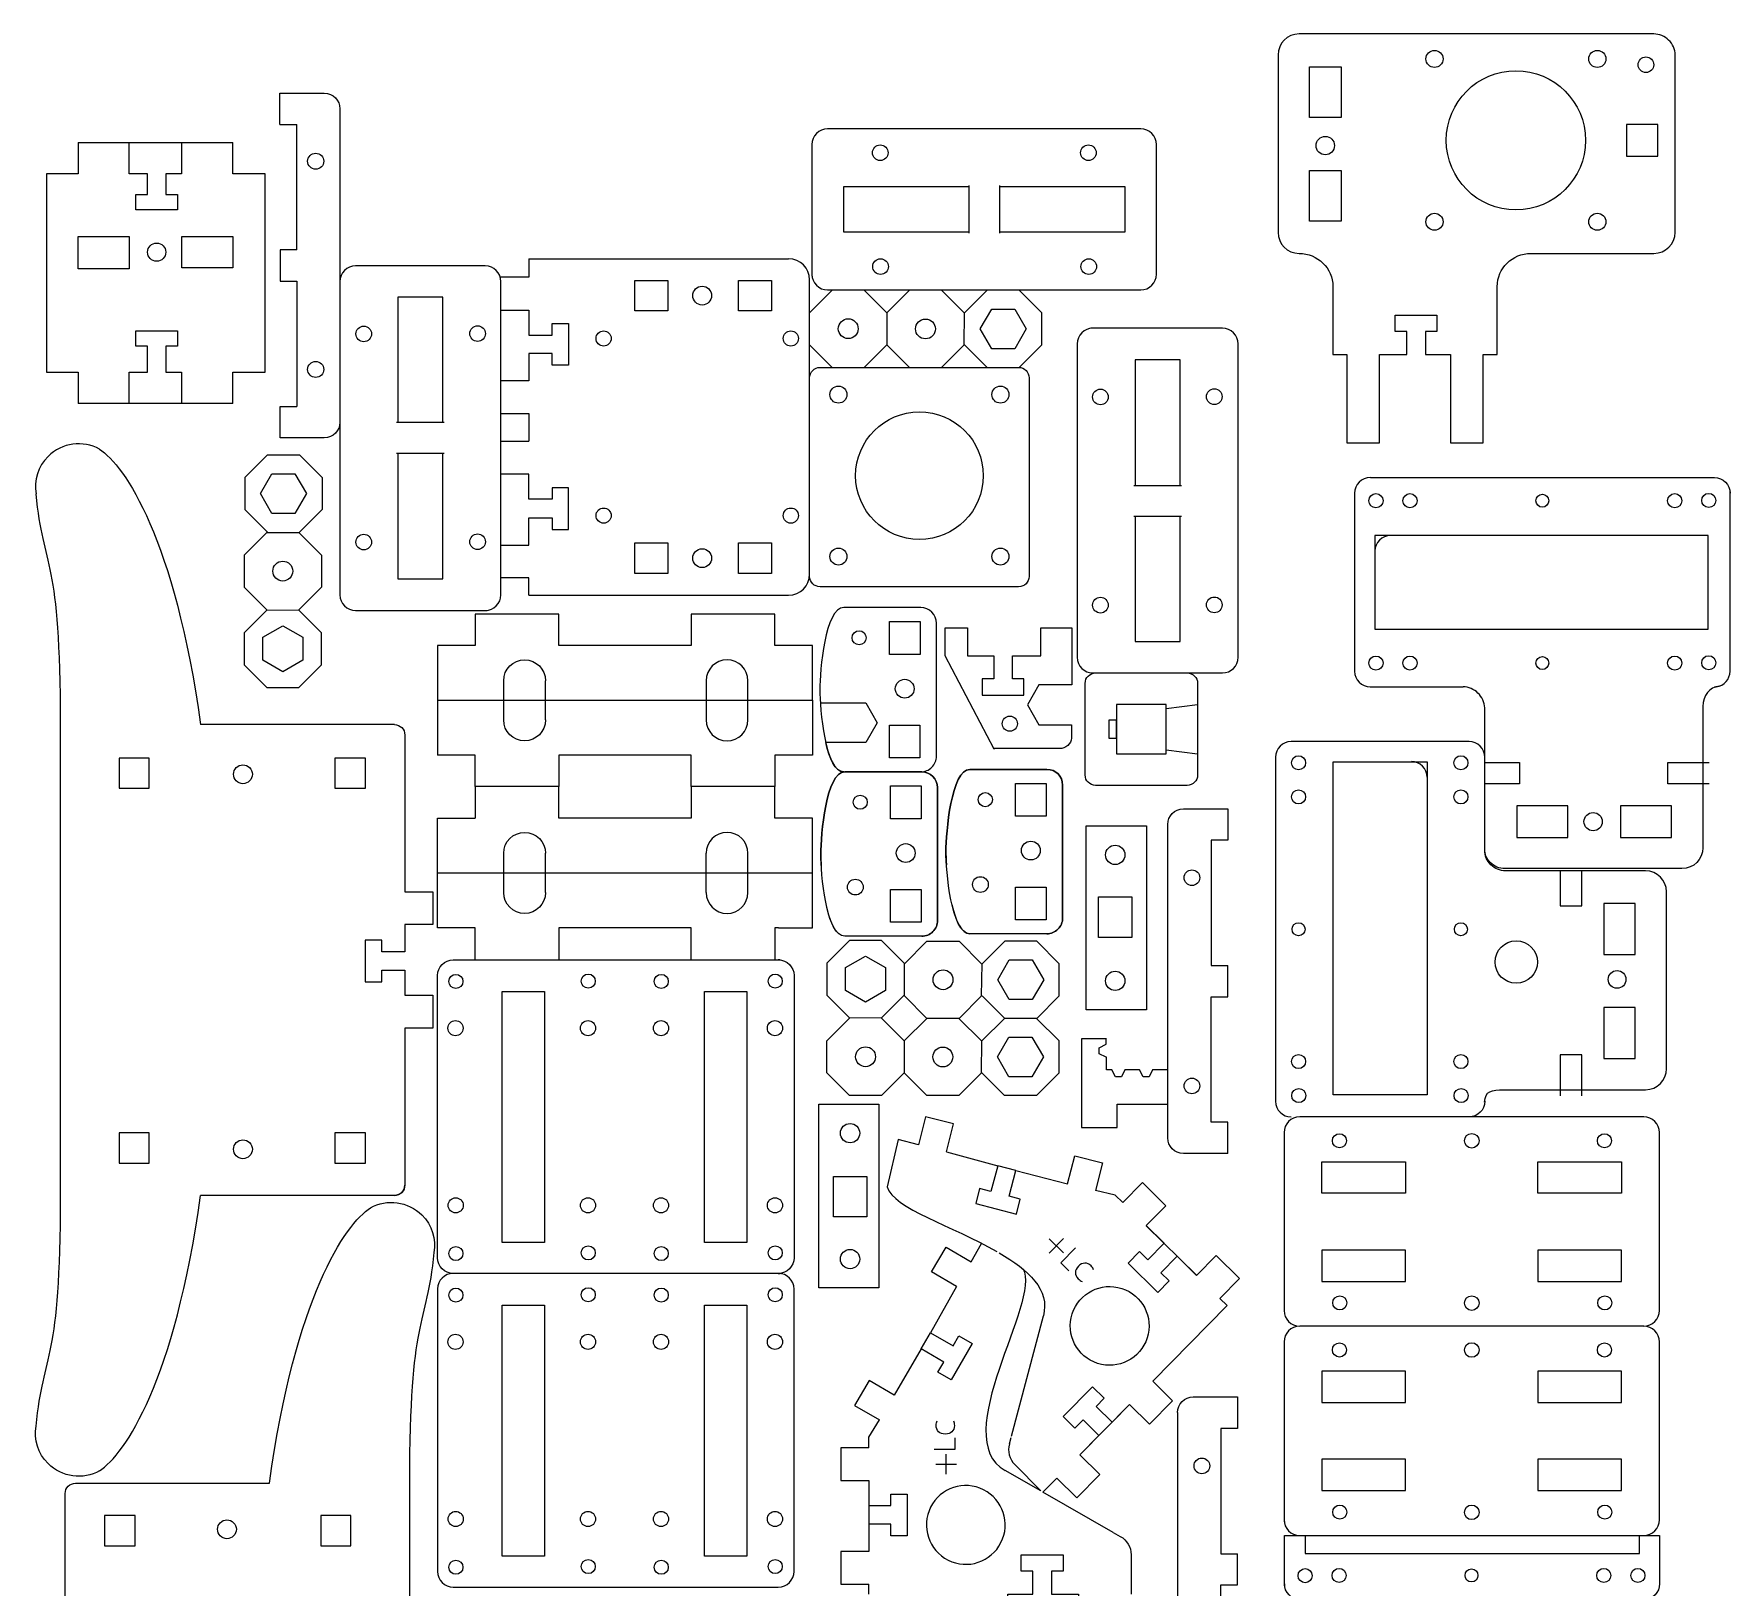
# Model space of a CAD drawing. Extents: x -149 to 846, y -148 to 360.
# Drawn here: x 518 to 842.6, y 61.7 to 358.9 of the extents above; entities that cross this region are included whole.
import ezdxf

# ---------------------------------------------------------------- set-up
doc = ezdxf.new("R2010")
doc.units = 0
doc.header["$MEASUREMENT"] = 0
doc.layers.add('LAYER_1', color=160, linetype='Continuous')

# ---------------------------------------------------------------- blocks, each defined once
blk = doc.blocks.new('AI9-BLK46')
at = {"layer": 'LAYER_1', "color": 1}
for centre in [(0, 16.950731), (0, -16.950387)]:
    blk.add_circle(centre, 1.449696, dxfattribs=at)
blk = doc.blocks.new('AI9-BLK45')
at = {"layer": 'LAYER_1', "color": 1}
blk.add_open_spline([(6.73, -3.39), (4.86, -7.11), (0.32, -8.6), (-3.39, -6.73), (-7.11, -4.86), (-8.6, -0.32), (-6.73, 3.39), (-4.86, 7.11), (-0.32, 8.6), (3.39, 6.73), (7.11, 4.86), (8.6, 0.32), (6.73, -3.39), (6.73, -3.39), (6.73, -3.39), (6.73, -3.39)], degree=3, knots=[0, 0, 0, 0, 1, 1, 1, 2, 2, 2, 3, 3, 3, 4, 4, 4, 5, 5, 5, 5], dxfattribs=at)
blk = doc.blocks.new('AI9-BLK20')
at = {"layer": 'LAYER_1', "color": 1}
blk.add_open_spline([(-2.31, -7.17), (1.65, -8.45), (5.9, -6.27), (7.17, -2.31), (8.45, 1.65), (6.27, 5.9), (2.31, 7.17), (-1.65, 8.45), (-5.9, 6.27), (-7.17, 2.31), (-8.45, -1.65), (-6.27, -5.9), (-2.31, -7.17), (-2.31, -7.17), (-2.31, -7.17), (-2.31, -7.17)], degree=3, knots=[0, 0, 0, 0, 1, 1, 1, 2, 2, 2, 3, 3, 3, 4, 4, 4, 5, 5, 5, 5], dxfattribs=at)
blk = doc.blocks.new('AI9-BLK19')
at = {"layer": 'LAYER_1', "color": 1}
blk.add_open_spline([(0, 12.21), (-6.75, 12.21), (-12.21, 6.75), (-12.21, 0), (-12.21, -6.75), (-6.75, -12.21), (0, -12.21), (6.75, -12.21), (12.21, -6.75), (12.21, 0), (12.21, 6.75), (6.75, 12.21), (0, 12.21), (0, 12.21), (0, 12.21), (0, 12.21)], degree=3, knots=[0, 0, 0, 0, 1, 1, 1, 2, 2, 2, 3, 3, 3, 4, 4, 4, 5, 5, 5, 5], dxfattribs=at)
blk = doc.blocks.new('AI9-BLK18')
at = {"layer": 'LAYER_1', "color": 1}
blk.add_open_spline([(0, 1.63), (-0.9, 1.63), (-1.63, 0.9), (-1.63, 0), (-1.63, -0.9), (-0.9, -1.63), (0, -1.63), (0.9, -1.63), (1.63, -0.9), (1.63, 0), (1.63, 0.9), (0.9, 1.63), (0, 1.63), (0, 1.63), (0, 1.63), (0, 1.63)], degree=3, knots=[0, 0, 0, 0, 1, 1, 1, 2, 2, 2, 3, 3, 3, 4, 4, 4, 5, 5, 5, 5], dxfattribs=at)
blk = doc.blocks.new('AI9-BLK17')
at = {"layer": 'LAYER_1', "color": 1}
blk.add_open_spline([(0, 1.62), (-0.9, 1.62), (-1.62, 0.9), (-1.62, 0), (-1.62, -0.9), (-0.9, -1.62), (0, -1.62), (0.9, -1.62), (1.62, -0.9), (1.62, 0), (1.62, 0.9), (0.9, 1.62), (0, 1.62), (0, 1.62), (0, 1.62), (0, 1.62)], degree=3, knots=[0, 0, 0, 0, 1, 1, 1, 2, 2, 2, 3, 3, 3, 4, 4, 4, 5, 5, 5, 5], dxfattribs=at)
blk = doc.blocks.new('AI9-BLK16')
at = {"layer": 'LAYER_1', "color": 1}
blk.add_open_spline([(0, 1.62), (-0.9, 1.62), (-1.62, 0.9), (-1.62, 0), (-1.62, -0.9), (-0.9, -1.62), (0, -1.62), (0.9, -1.62), (1.62, -0.9), (1.62, 0), (1.62, 0.9), (0.9, 1.62), (0, 1.62), (0, 1.62), (0, 1.62), (0, 1.62)], degree=3, knots=[0, 0, 0, 0, 1, 1, 1, 2, 2, 2, 3, 3, 3, 4, 4, 4, 5, 5, 5, 5], dxfattribs=at)
blk = doc.blocks.new('AI9-BLK15')
at = {"layer": 'LAYER_1', "color": 1}
blk.add_open_spline([(0, 1.63), (-0.9, 1.63), (-1.63, 0.9), (-1.63, 0), (-1.63, -0.9), (-0.9, -1.63), (0, -1.63), (0.9, -1.63), (1.63, -0.9), (1.63, 0), (1.63, 0.9), (0.9, 1.63), (0, 1.63), (0, 1.63), (0, 1.63), (0, 1.63)], degree=3, knots=[0, 0, 0, 0, 1, 1, 1, 2, 2, 2, 3, 3, 3, 4, 4, 4, 5, 5, 5, 5], dxfattribs=at)
blk = doc.blocks.new('AI9-BLK13')
at = {"layer": 'LAYER_1', "color": 1}
blk.add_circle((0, 0), 1.39, dxfattribs=at)
blk = doc.blocks.new('AI9-BLK12')
at = {"layer": 'LAYER_1', "color": 1}
blk.add_circle((-0.000172, -0.000086), 1.394575, dxfattribs=at)
blk = doc.blocks.new('AI9-BLK11')
at = {"layer": 'LAYER_1', "color": 1}
blk.add_circle((-0.000172, -0.000086), 1.349099, dxfattribs=at)
blk = doc.blocks.new('AI9-BLK10')
at = {"layer": 'LAYER_1', "color": 1}
blk.add_circle((-0.000172, 0), 1.349444, dxfattribs=at)
blk = doc.blocks.new('AI9-BLK9')
at = {"layer": 'LAYER_1', "color": 1}
blk.add_circle((-0.000172, -0.000086), 1.349099, dxfattribs=at)
blk = doc.blocks.new('AI9-BLK8')
at = {"layer": 'LAYER_1', "color": 1}
blk.add_circle((-0.000172, 0), 1.349444, dxfattribs=at)
blk = doc.blocks.new('AI9-BLK7')
at = {"layer": 'LAYER_1', "color": 1}
blk.add_circle((-0.000172, 0), 1.394575, dxfattribs=at)
blk = doc.blocks.new('AI9-BLK6')
at = {"layer": 'LAYER_1', "color": 1}
blk.add_circle((-0.000172, 0), 1.349444, dxfattribs=at)
blk = doc.blocks.new('AI9-BLK5')
at = {"layer": 'LAYER_1', "color": 1}
blk.add_circle((-0.000172, 0), 1.349444, dxfattribs=at)
blk = doc.blocks.new('AI9-BLK4')
at = {"layer": 'LAYER_1', "color": 1}
blk.add_circle((-0.000172, 0), 1.394402, dxfattribs=at)
blk = doc.blocks.new('AI9-BLK3')
at = {"layer": 'LAYER_1', "color": 1}
blk.add_circle((0, 0.000172), 1.349272, dxfattribs=at)
blk = doc.blocks.new('AI9-BLK2')
at = {"layer": 'LAYER_1', "color": 1}
blk.add_circle((0, 0.000172), 1.349272, dxfattribs=at)

msp = doc.modelspace()

# ---------------------------------------------------------------- linework, layer by layer
at = {"layer": 'LAYER_1', "color": 7}
for p, q in [((576.58, 344.55), (576.58, 311.51)), ((565.1, 341.54), (568.3, 341.54)), ((568.3, 317.54), (568.3, 341.54)), ((526.5, 338.13), (556.1, 338.13)), ((565.11, 317.54), (565.11, 311.59)), ((568.3, 317.54), (565.12, 317.54)), ((612.74, 315.85), (612.74, 312.34)), ((612.74, 315.85), (662.44, 315.85)), ((612.74, 312.34), (607.38, 312.34)), ((565.11, 311.59), (568.3, 311.59)), ((666.46, 305.53), (670.79, 309.86)), ((676.91, 309.86), (681.24, 305.53)), ((681.24, 305.49), (685.57, 309.82)), ((691.7, 309.82), (696.03, 305.49)), ((696.11, 305.49), (700.44, 309.82)), ((706.56, 309.82), (710.89, 305.49)), ((681.24, 305.49), (681.24, 299.41)), ((696.03, 299.37), (696.11, 305.49)), ((710.89, 299.37), (710.89, 305.49)), ((670.79, 295.08), (666.46, 299.41)), ((681.24, 299.41), (676.91, 295.08)), ((685.57, 295.04), (681.24, 299.37)), ((696.03, 299.37), (691.7, 295.04)), ((700.44, 295.04), (696.11, 299.37)), ((710.89, 299.37), (706.56, 295.04)), ((556.1, 288.13), (556.1, 294.13)), ((556.1, 288.13), (526.5, 288.13)), ((565.11, 287.59), (568.3, 287.59)), ((607.38, 286.25), (612.74, 286.25)), ((612.74, 286.25), (612.74, 280.96)), ((607.38, 280.96), (612.74, 280.96)), ((558.37, 273.98), (558.37, 267.85)), ((562.7, 263.52), (558.37, 267.85)), ((558.25, 259.15), (558.25, 253.03)), ((612.74, 254.81), (607.38, 254.81)), ((612.74, 251.47), (612.74, 254.81)), ((562.58, 248.7), (558.25, 253.03)), ((558.25, 244.29), (562.58, 248.62)), ((562.58, 248.7), (568.7, 248.62)), ((558.25, 244.29), (558.25, 238.17)), ((602.48, 241.87), (595.24, 241.87)), ((595.24, 241.87), (595.24, 220.85)), ((562.58, 233.84), (558.25, 238.17)), ((562.58, 233.84), (568.7, 233.84)), ((587, 226.72), (549.9, 226.72)), ((588.98, 224.72), (588.98, 194.71)), ((602.48, 220.85), (595.24, 220.85)), ((746.46, 210.6), (746.46, 204.59)), ((595.24, 198.33), (666.99, 198.33)), ((680.22, 185.4), (674.1, 185.4)), ((680.22, 185.4), (684.55, 181.07)), ((699.38, 174.83), (699.46, 180.95)), ((714.24, 174.83), (714.24, 180.95)), ((746.46, 174.64), (746.46, 180.59)), ((684.55, 174.95), (680.22, 170.62)), ((699.38, 174.83), (695.05, 170.5)), ((703.79, 170.5), (699.46, 174.83)), ((714.24, 174.83), (709.91, 170.5)), ((680.22, 170.54), (674.1, 170.62)), ((680.22, 170.54), (684.55, 166.21)), ((684.55, 166.17), (688.88, 170.5)), ((695.01, 170.5), (688.92, 170.5)), ((695.01, 170.5), (699.34, 166.17)), ((699.42, 166.17), (703.75, 170.5)), ((709.87, 170.5), (703.79, 170.5)), ((709.87, 170.5), (714.2, 166.17)), ((589, 168.62), (589, 138.61)), ((684.55, 166.17), (684.55, 160.09)), ((699.34, 160.05), (699.42, 166.17)), ((714.2, 160.05), (714.2, 166.17)), ((746.46, 144.63), (746.46, 150.64)), ((683.43, 147.33), (681.31, 138.25)), ((587, 136.61), (549.9, 136.61)), ((724.96, 136.65), (721.17, 137.53)), ((726.39, 135.25), (724.96, 136.65)), ((730.87, 130.82), (740.5, 121.33)), ((595.26, 118.99), (595.26, 118.19)), ((746.36, 115.56), (744.98, 116.92)), ((746.36, 115.56), (732.11, 101.1)), ((705.08, 90.56), (711.19, 113.58)), ((732.11, 101.1), (735.92, 97.34)), ((748.36, 98.05), (748.36, 92.04)), ((727.69, 96.62), (718.17, 86.97)), ((731.51, 92.86), (735.92, 97.34)), ((736.88, 95.05), (736.88, 50.97)), ((677.79, 90.33), (679.82, 93.65)), ((677.79, 88.33), (677.79, 90.33)), ((704.69, 89.06), (705.02, 90.32)), ((677.79, 82.03), (677.79, 68.51)), ((710.68, 80.06), (703.89, 83.95)), ((711.12, 79.82), (713.78, 82.52)), ((717.6, 78.76), (713.78, 82.52)), ((717.6, 78.76), (721.99, 83.21)), ((523.99, 49.54), (523.99, 79.55)), ((724.56, 72.13), (711.12, 79.82)), ((724.56, 72.13), (725.91, 71.36)), ((748.36, 62.09), (748.36, 68.04)), ((677.79, 60.29), (677.79, 62.23))]:
    msp.add_line(p, q, dxfattribs=at)
at = {"layer": 'LAYER_1', "color": 1}
for p, q in [((696.96, 320.74), (696.96, 329.85)), ((702.83, 320.74), (702.83, 329.85)), ((596.54, 284.5), (587.43, 284.5)), ((596.54, 278.62), (587.43, 278.62)), ((728.49, 272.49), (737.6, 272.49)), ((728.49, 266.61), (737.6, 266.61)), ((646.66, 235.11), (646.66, 227.61)), ((595.24, 231.36), (666.99, 231.36)), ((734.7, 229.79), (740.71, 230.58)), ((734.7, 221.88), (740.71, 221.09)), ((715.06, 128.4), (712.29, 125.59)), ((712.31, 128.34), (715.03, 125.65)), ((826.1, 111.6), (760.25, 111.59)), ((690.62, 85.17), (694.56, 85.17)), ((692.59, 83.26), (692.59, 87.08))]:
    msp.add_line(p, q, dxfattribs=at)
at = {"layer": 'LAYER_1', "color": 158}
msp.add_line((718.48, 166.59), (718.48, 149.59), dxfattribs=at)
at = {"layer": 'LAYER_1', "color": 250}
for p, q in [((705.91, 141.41), (702.45, 142.31)), ((687.78, 107.24), (689.56, 110.34))]:
    msp.add_line(p, q, dxfattribs=at)
at = {"layer": 'LAYER_1', "color": 1}
for points in [[(762.12, 342.9), (762.13, 352.6), (768.16, 352.6), (768.15, 342.9)], [(828.81, 335.5), (828.81, 341.53), (822.78, 341.53), (822.78, 335.5)], [(762.13, 323.04), (762.13, 332.73), (768.16, 332.73), (768.16, 323.04)], [(536.24, 320.12), (536.24, 313.93), (526.5, 313.93), (526.5, 320.12)], [(556.09, 320.12), (556.09, 314.12), (546.35, 314.12), (546.35, 320.12)], [(639.33, 305.88), (633.03, 305.88), (633.03, 311.73), (639.33, 311.73)], [(659.14, 305.87), (652.88, 305.87), (652.88, 311.72), (659.14, 311.72)], [(705.7, 306.24), (707.9, 302.43), (705.7, 298.62), (701.3, 298.62), (699.1, 302.43), (701.3, 306.24)], [(567.96, 274.73), (570.16, 270.92), (567.96, 267.1), (563.56, 267.1), (561.36, 270.92), (563.56, 274.73)], [(639.33, 255.64), (633.03, 255.64), (633.03, 261.49), (639.33, 261.49)], [(659.14, 255.63), (652.88, 255.63), (652.88, 261.48), (659.14, 261.48)], [(838.4, 244.95), (838.4, 262.91), (774.65, 262.91), (774.65, 244.95)], [(569.45, 239.03), (565.64, 236.83), (561.83, 239.03), (561.83, 243.43), (565.64, 245.63), (569.45, 243.43)], [(681.74, 240.15), (681.74, 246.45), (687.59, 246.45), (687.59, 240.15)], [(725.2, 230.59), (725.2, 221.09), (734.7, 221.09), (734.7, 230.59)], [(723.7, 227.54), (723.7, 224.14), (725.2, 224.14), (725.2, 227.54)], [(681.73, 220.34), (681.73, 226.6), (687.58, 226.6), (687.58, 220.34)], [(534.3, 220.32), (534.3, 214.57), (540.06, 214.57), (540.06, 220.32)], [(575.57, 220.32), (575.57, 214.57), (581.45, 214.57), (581.45, 220.32)], [(784.63, 155.84), (766.67, 155.84), (766.67, 219.59), (784.63, 219.59)], [(681.94, 208.7), (681.94, 214.99), (687.79, 214.99), (687.79, 208.7)], [(705.88, 209.18), (705.88, 215.47), (711.73, 215.47), (711.73, 209.18)], [(801.79, 205.14), (811.54, 205.14), (811.54, 211.14), (801.79, 211.14)], [(821.65, 205.14), (831.4, 205.14), (831.4, 211.14), (821.65, 211.14)], [(681.93, 188.89), (681.93, 195.14), (687.78, 195.14), (687.78, 188.89)], [(705.86, 189.37), (705.86, 195.63), (711.71, 195.63), (711.71, 189.37)], [(721.74, 193.73), (728.14, 193.73), (728.14, 185.98), (721.74, 185.98)], [(824.44, 182.7), (824.44, 192.45), (818.44, 192.45), (818.44, 182.7)], [(673.35, 180.21), (677.16, 182.41), (680.97, 180.21), (680.97, 175.81), (677.16, 173.61), (673.35, 175.81)], [(709.05, 181.7), (711.25, 177.89), (709.05, 174.08), (704.65, 174.08), (702.45, 177.89), (704.65, 181.7)], [(615.72, 175.63), (615.72, 127.63), (607.61, 127.63), (607.61, 175.63)], [(654.47, 175.63), (654.47, 127.63), (646.36, 127.63), (646.36, 175.63)], [(824.44, 162.84), (824.44, 172.59), (818.44, 172.59), (818.44, 162.84)], [(709.01, 166.92), (711.21, 163.11), (709.01, 159.3), (704.61, 159.3), (702.41, 163.11), (704.61, 166.92)], [(534.3, 148.57), (534.3, 142.82), (540.06, 142.82), (540.06, 148.57)], [(575.57, 148.57), (575.57, 142.82), (581.45, 142.82), (581.45, 148.57)], [(677.4, 132.49), (671, 132.49), (671, 140.24), (677.4, 140.24)], [(615.72, 115.61), (615.72, 67.61), (607.61, 67.61), (607.61, 115.61)], [(654.47, 115.61), (654.47, 67.61), (646.36, 67.61), (646.36, 115.61)], [(537.41, 69.59), (537.41, 75.34), (531.53, 75.34), (531.53, 69.59)], [(578.69, 69.59), (578.69, 75.34), (572.92, 75.34), (572.92, 69.59)]]:
    msp.add_lwpolyline(points, close=True, dxfattribs=at)
at = {"layer": 'LAYER_1', "color": 7}
for points in [[(526.5, 338.13), (526.5, 332.13), (520.42, 332.13), (520.42, 294.13), (526.5, 294.13), (526.5, 288.13)], [(546.26, 338.13), (546.26, 332.13), (543.28, 332.13), (543.28, 328.13), (545.51, 328.13), (545.51, 325.21), (543.28, 325.21), (543.28, 325.21), (539.73, 325.21), (539.73, 325.21), (537.5, 325.21), (537.5, 328.13), (539.73, 328.13), (539.73, 332.13), (536.24, 332.13), (536.24, 338.13)], [(556.1, 294.13), (562.25, 294.13), (562.25, 332.13), (556.1, 332.13), (556.1, 338.13)], [(568.3, 311.59), (568.3, 287.59), (568.3, 287.59)], [(607.38, 306.04), (607.38, 306.04), (612.74, 306.04), (612.74, 301.25), (617.17, 301.25), (617.17, 303.47), (620.3, 303.47), (620.3, 295.47), (617.17, 295.47), (617.17, 297.7), (612.74, 297.7), (612.74, 292.49), (607.38, 292.49)], [(536.24, 288.13), (536.24, 294.13), (539.73, 294.13), (539.73, 299.13), (537.5, 299.13), (537.5, 302.05), (539.73, 302.05), (539.73, 302.05), (543.28, 302.05), (543.28, 302.05), (545.51, 302.05), (545.51, 299.13), (543.28, 299.13), (543.28, 294.13), (546.26, 294.13), (546.24, 288.13)], [(558.37, 273.98), (562.7, 278.31), (568.82, 278.31), (573.15, 273.98), (573.15, 267.85), (568.82, 263.52)], [(607.38, 261.07), (612.74, 261.07), (612.74, 266.27), (617.17, 266.27), (617.17, 264.05), (620.3, 264.05), (620.3, 272.05), (617.17, 272.05), (617.17, 269.83), (612.74, 269.83), (612.74, 274.62), (607.38, 274.62)], [(558.25, 259.15), (562.58, 263.48), (568.7, 263.48), (573.03, 259.15), (573.03, 253.03), (568.7, 248.7)], [(568.7, 233.84), (573.03, 238.17), (573.03, 244.29), (568.7, 248.62)], [(660.48, 241.87), (659.77, 241.87), (659.77, 247.87), (643.77, 247.87), (643.77, 241.87), (618.44, 241.87), (618.44, 247.87), (602.48, 247.87), (602.48, 241.87), (602.48, 241.87)], [(692.42, 239.89), (692.42, 245.25), (696.66, 245.25), (696.66, 239.89), (701.7, 239.89), (701.7, 235.46), (699.48, 235.46), (699.48, 232.33), (707.48, 232.33), (707.48, 235.46), (705.26, 235.46), (705.26, 239.89), (710.69, 239.9), (710.69, 245.25), (716.64, 245.25), (716.64, 234.32), (716.57, 234.32), (710.34, 234.32), (708.14, 230.5), (710.34, 226.69), (716.57, 226.69), (716.57, 224.14)], [(666.99, 231.36), (666.99, 241.87), (660.48, 241.87)], [(666.99, 231.36), (666.99, 220.85), (660.48, 220.85)], [(660.48, 220.85), (659.77, 220.85), (659.77, 214.84), (643.77, 214.84), (643.77, 220.85), (618.44, 220.85), (618.44, 214.84), (602.48, 214.85), (602.48, 220.85), (602.48, 220.85)], [(602.48, 214.84), (602.48, 208.84), (602.48, 208.84)], [(643.77, 214.84), (643.77, 208.84), (618.44, 208.84), (618.44, 214.84)], [(660.48, 187.82), (666.99, 187.82), (666.99, 198.33), (666.99, 198.33), (666.99, 208.84), (660.48, 208.84), (659.77, 208.84), (659.77, 214.84)], [(602.48, 187.82), (595.24, 187.82), (595.24, 198.33), (595.24, 208.84), (602.48, 208.84)], [(746.46, 204.59), (743.27, 204.59), (743.27, 180.59), (746.46, 180.59)], [(589, 194.71), (594.36, 194.71), (594.36, 188.46), (589, 188.46), (589, 183.25), (584.57, 183.25), (584.57, 185.47), (581.43, 185.47), (581.43, 177.48), (584.57, 177.48), (584.57, 179.7), (589, 179.7), (589, 174.91), (594.36, 174.91), (594.35, 168.62), (589, 168.62)], [(602.48, 181.82), (602.48, 187.82), (602.48, 187.82)], [(643.77, 181.82), (643.77, 187.82), (618.44, 187.82), (618.44, 181.82)], [(660.48, 187.82), (659.77, 187.82), (659.77, 181.82)], [(674.1, 185.4), (669.77, 181.07), (669.77, 174.95), (674.1, 170.62)], [(688.92, 170.5), (684.59, 174.83), (684.59, 180.95), (688.92, 185.28), (695.05, 185.28), (699.38, 180.95)], [(714.24, 180.95), (709.91, 185.28), (703.79, 185.28), (699.46, 180.95)], [(746.46, 150.64), (743.27, 150.64), (743.27, 174.64), (746.46, 174.64)], [(684.55, 160.09), (680.22, 155.76), (674.1, 155.76), (669.77, 160.09), (669.77, 166.21), (674.1, 170.54)], [(724.32, 160.63), (723.27, 160.63), (723.27, 163.05), (723.23, 163.05), (721.89, 163.71), (721.89, 164.85), (723.24, 165.53), (723.24, 166.59), (723.27, 166.59), (718.48, 166.59)], [(699.34, 160.05), (695.01, 155.72), (688.88, 155.72), (684.55, 160.05)], [(714.2, 160.05), (709.87, 155.72), (703.75, 155.72), (699.42, 160.05)], [(729.58, 160.63), (726.81, 160.63), (726.15, 159.28), (725, 159.28), (724.32, 160.63)], [(734.99, 160.63), (732.06, 160.63), (731.41, 159.28), (730.26, 159.28), (729.58, 160.63)], [(718.48, 149.59), (725.32, 149.59), (725.32, 154.05), (734.99, 154.05)], [(692.64, 144.97), (693.99, 150.3), (688.65, 151.66), (687.29, 146.3), (683.43, 147.33)], [(692.64, 144.97), (702.45, 142.31), (701.16, 137.36), (699, 137.93), (698.26, 135.09), (706.03, 133.06), (706.78, 135.9), (704.62, 136.46), (705.91, 141.41)], [(705.91, 141.41), (715.83, 138.86), (717.19, 144.22), (722.53, 142.86), (721.17, 137.53)], [(726.39, 135.25), (730.15, 139.06), (734.63, 134.64), (730.87, 130.83), (734.28, 127.46), (731.17, 124.31), (729.59, 125.87), (727.39, 123.64), (733.08, 118.02), (735.28, 120.25), (733.7, 121.81), (736.81, 124.97), (740.52, 121.31), (744.28, 125.13), (748.74, 120.74), (744.98, 116.92)], [(694.56, 119.19), (689.81, 121.97), (692.59, 126.73), (697.36, 123.93), (699.34, 127.41)], [(694.56, 119.19), (689.56, 110.34), (693.91, 107.83), (695.03, 109.76), (697.57, 108.3), (693.56, 101.33), (691.02, 102.8), (692.13, 104.73), (687.78, 107.24)], [(687.78, 107.24), (682.62, 98.39), (677.85, 101.18), (675.07, 96.43), (679.82, 93.65)], [(731.51, 92.86), (727.69, 96.62), (724.33, 93.21), (721.29, 96.21), (722.85, 97.79), (720.62, 99.99), (715.01, 94.3), (717.24, 92.1), (718.8, 93.68), (721.83, 90.68), (718.17, 86.97), (721.99, 83.21)], [(748.36, 92.04), (745.17, 92.04), (745.17, 68.04), (748.36, 68.04)], [(677.79, 88.33), (672.43, 88.33), (672.43, 82.04), (677.79, 82.04), (677.79, 77.25), (681.97, 77.25), (681.97, 79.47), (685.1, 79.47), (685.1, 71.47), (681.97, 71.47), (681.97, 73.69), (677.79, 73.69), (677.79, 68.49), (672.43, 68.49), (672.43, 62.23), (677.79, 62.23)], [(757.32, 71.55), (761.27, 71.55), (761.27, 68.11), (825.27, 68.11), (825.27, 71.55)], [(704.38, 54.93), (704.38, 60.29), (709.17, 60.29), (709.17, 64.72), (706.95, 64.72), (706.95, 67.86), (714.95, 67.86), (714.95, 64.72), (712.72, 64.72), (712.72, 60.29), (717.93, 60.29), (717.93, 54.93)], [(748.36, 38.09), (745.17, 38.09), (745.17, 62.09), (748.36, 62.09)]]:
    msp.add_lwpolyline(points, dxfattribs=at)
at = {"layer": 'LAYER_1', "color": 1}
for points in [[(696.86, 329.6), (672.96, 329.6), (672.96, 320.99), (696.96, 320.99)], [(702.83, 320.99), (726.83, 320.99), (726.83, 329.6), (702.78, 329.6)], [(596.29, 284.5), (596.29, 308.5), (587.68, 308.5), (587.68, 284.44)], [(737.35, 272.58), (737.35, 296.49), (728.74, 296.49), (728.74, 272.49)], [(587.68, 278.53), (587.68, 254.62), (596.29, 254.62), (596.29, 278.62)], [(728.74, 266.61), (728.74, 242.61), (737.35, 242.61), (737.35, 266.66)], [(615.91, 227.61), (615.91, 231.36), (615.91, 235.11)], [(668.5, 230.89), (677.2, 230.89), (679.4, 227.08), (677.2, 223.27), (669.62, 223.27)], [(795.65, 219.49), (802.33, 219.49), (802.33, 215.39), (795.65, 215.39)], [(838.6, 215.39), (830.72, 215.39), (830.72, 219.49), (838.6, 219.49)], [(615.91, 194.58), (615.91, 198.33), (615.91, 202.08)], [(646.66, 194.58), (646.66, 198.33), (646.66, 202.08)], [(810.11, 198.72), (810.11, 192.04), (814.22, 192.04), (814.22, 198.72)], [(814.22, 155.65), (814.22, 163.53), (810.11, 163.53), (810.11, 155.65)], [(764.51, 137.02), (764.51, 143.02), (780.51, 143.02), (780.51, 137.02), (764.51, 137.02)], [(805.84, 137.02), (805.84, 143.02), (821.84, 143.02), (821.84, 137.02), (805.84, 137.02)], [(717.37, 126.59), (714.54, 123.72), (716.08, 122.21)], [(764.51, 120.17), (780.51, 120.17), (780.51, 126.17), (764.51, 126.17), (764.51, 120.17)], [(805.84, 120.17), (821.84, 120.17), (821.84, 126.17), (805.84, 126.17), (805.84, 120.17)], [(764.51, 96.98), (780.51, 96.98), (780.51, 102.98), (764.51, 102.98), (764.51, 96.98)], [(805.84, 96.98), (821.84, 96.98), (821.84, 102.98), (805.84, 102.98), (805.84, 96.98)], [(690.28, 88.08), (694.31, 88.08), (694.31, 90.24)], [(764.51, 80.12), (780.51, 80.12), (780.51, 86.13), (764.51, 86.13), (764.51, 80.12)], [(805.84, 80.12), (821.84, 80.12), (821.84, 86.13), (805.84, 86.13), (805.84, 80.12)]]:
    msp.add_lwpolyline(points, dxfattribs=at)
at = {"layer": 'LAYER_1', "color": 158}
msp.add_lwpolyline([(719.41, 172.16), (719.41, 207.31), (730.93, 207.31), (730.93, 172.16)], close=True, dxfattribs=at)
at = {"layer": 'LAYER_1', "color": 7}
msp.add_lwpolyline([(668.21, 154.06), (679.73, 154.06), (679.73, 118.91), (668.21, 118.91)], close=True, dxfattribs=at)
at = {"layer": 'LAYER_1', "color": 1}
for centre, radius in [((786.04, 354.09), 1.63), ((817.2, 354.09), 1.63), ((801.62, 338.52), 13.32), ((679.97, 336.15), 1.5), ((719.81, 336.15), 1.5), ((765.14, 337.52), 1.76), ((571.94, 334.52), 1.54), ((786.04, 322.94), 1.63), ((817.2, 322.94), 1.63), ((541.5, 317.12), 1.75), ((680.03, 314.36), 1.5), ((719.88, 314.36), 1.5), ((645.9, 308.8), 1.8), ((581.13, 301.48), 1.5), ((602.92, 301.54), 1.5), ((662.86, 300.61), 1.45), ((673.85, 302.47), 1.9), ((688.63, 302.43), 1.9), ((571.94, 294.68), 1.54), ((722.11, 289.41), 1.5), ((743.9, 289.47), 1.5), ((774.84, 269.56), 1.35), ((781.35, 269.56), 1.35), ((806.68, 269.56), 1.24), ((832.01, 269.56), 1.35), ((838.52, 269.6), 1.35), ((662.86, 266.71), 1.45), ((581.13, 261.64), 1.5), ((602.92, 261.7), 1.5), ((645.9, 258.56), 1.8), ((565.64, 256.09), 1.9), ((722.11, 249.57), 1.5), ((743.9, 249.63), 1.5), ((675.94, 243.32), 1.35), ((774.84, 238.49), 1.35), ((781.35, 238.49), 1.35), ((806.68, 238.49), 1.24), ((832.01, 238.49), 1.35), ((838.52, 238.54), 1.35), ((684.65, 233.58), 1.8), ((704.77, 226.89), 1.45), ((760.03, 219.4), 1.35), ((791.1, 219.4), 1.35), ((558.02, 217.2), 1.8), ((760.03, 212.89), 1.35), ((791.1, 212.89), 1.35), ((676.14, 211.87), 1.35), ((700.08, 212.35), 1.35), ((816.4, 208.14), 1.75), ((684.85, 202.13), 1.8), ((708.79, 202.61), 1.8), ((724.94, 201.78), 1.85), ((739.62, 197.42), 1.5), ((675.2, 195.62), 1.51), ((699.14, 196.1), 1.51), ((760.02, 187.56), 1.24), ((791.09, 187.56), 1.24), ((801.68, 181.28), 4.06), ((598.77, 177.57), 1.35), ((624.1, 177.63), 1.35), ((638.07, 177.57), 1.35), ((659.87, 177.63), 1.35), ((691.99, 177.89), 1.9), ((724.94, 177.68), 1.85), ((820.98, 177.95), 1.7), ((598.68, 168.62), 1.45), ((624.05, 168.62), 1.45), ((638.02, 168.62), 1.45), ((659.83, 168.62), 1.45), ((677.16, 163.15), 1.9), ((691.95, 163.11), 1.9), ((760.03, 162.23), 1.35), ((791.1, 162.23), 1.35), ((739.62, 157.57), 1.5), ((760.07, 155.72), 1.35), ((791.14, 155.72), 1.35), ((674.2, 148.53), 1.85), ((558.02, 145.44), 1.8), ((598.73, 134.72), 1.45), ((624.05, 134.72), 1.45), ((638.02, 134.72), 1.45), ((659.83, 134.72), 1.45), ((598.77, 125.49), 1.35), ((624.1, 125.62), 1.35), ((638.07, 125.49), 1.35), ((659.87, 125.62), 1.35), ((674.2, 124.44), 1.85), ((598.77, 117.54), 1.35), ((624.1, 117.61), 1.35), ((638.07, 117.55), 1.35), ((659.87, 117.61), 1.35), ((598.68, 108.59), 1.45), ((624.05, 108.6), 1.45), ((638.02, 108.6), 1.45), ((659.83, 108.59), 1.45), ((741.52, 84.86), 1.5), ((598.73, 74.7), 1.45), ((624.05, 74.7), 1.45), ((638.02, 74.7), 1.45), ((659.83, 74.7), 1.45), ((554.96, 72.72), 1.8), ((598.77, 65.46), 1.35), ((624.1, 65.6), 1.35), ((638.07, 65.46), 1.35), ((659.87, 65.6), 1.35), ((761.28, 63.85), 1.35), ((767.79, 63.89), 1.35), ((793.12, 63.89), 1.24), ((818.44, 63.89), 1.35), ((824.96, 63.89), 1.35)]:
    msp.add_circle(centre, radius, dxfattribs=at)
at = {"layer": 'LAYER_1', "color": 7}
for points, knots in [([(828.01, 358.88), (829.08, 358.88), (830.1, 358.46), (830.85, 357.71), (831.61, 356.95), (832.09, 355.93), (832.09, 354.86), (832.09, 354.86), (832.09, 320.9), (832.09, 320.9), (832.09, 318.68), (830.23, 316.88), (828.01, 316.88), (828.01, 316.88), (828.01, 316.88), (828.01, 316.88), (828.01, 316.88), (804.52, 316.88), (804.52, 316.88), (800.94, 316.88), (798.05, 314.08), (798.05, 310.51), (798.05, 310.51), (798.05, 297.51), (798.05, 297.51), (798.05, 297.51), (795.37, 297.51), (795.37, 297.51), (795.37, 297.51), (795.37, 280.65), (795.37, 280.65), (795.37, 280.65), (789.08, 280.65), (789.08, 280.65), (789.08, 280.65), (789.08, 297.51), (789.08, 297.51), (789.08, 297.51), (784.29, 297.51), (784.29, 297.51), (784.29, 297.51), (784.29, 301.94), (784.29, 301.94), (784.29, 301.94), (786.51, 301.94), (786.51, 301.94), (786.51, 301.94), (786.51, 305.07), (786.51, 305.07), (786.51, 305.07), (778.51, 305.07), (778.51, 305.07), (778.51, 305.07), (778.51, 301.94), (778.51, 301.94), (778.51, 301.94), (780.73, 301.94), (780.73, 301.94), (780.73, 301.94), (780.73, 297.51), (780.73, 297.51), (780.73, 297.51), (775.53, 297.51), (775.53, 297.51), (775.53, 297.51), (775.53, 280.65), (775.53, 280.65), (775.53, 280.65), (769.27, 280.65), (769.27, 280.65), (769.27, 280.65), (769.27, 297.51), (769.27, 297.51), (769.27, 297.51), (769.24, 297.51), (769.24, 297.51), (769.24, 297.51), (766.59, 297.51), (766.59, 297.51), (766.59, 297.51), (766.59, 297.51), (766.59, 297.51), (766.59, 297.51), (766.59, 310.51), (766.59, 310.51), (766.59, 314.09), (763.7, 316.88), (760.13, 316.88), (760.13, 316.88), (760.12, 316.88), (760.12, 316.88), (757.9, 316.88), (756.1, 318.68), (756.1, 320.9), (756.1, 320.9), (756.1, 354.86), (756.1, 354.86), (756.1, 357.09), (757.9, 358.88), (760.12, 358.88), (760.12, 358.88), (828.01, 358.88), (828.01, 358.88)], [0, 0, 0, 0, 1, 1, 1, 2, 2, 2, 3, 3, 3, 4, 4, 4, 5, 5, 5, 6, 6, 6, 7, 7, 7, 8, 8, 8, 9, 9, 9, 10, 10, 10, 11, 11, 11, 12, 12, 12, 13, 13, 13, 14, 14, 14, 15, 15, 15, 16, 16, 16, 17, 17, 17, 18, 18, 18, 19, 19, 19, 20, 20, 20, 21, 21, 21, 22, 22, 22, 23, 23, 23, 24, 24, 24, 25, 25, 25, 26, 26, 26, 27, 27, 27, 28, 28, 28, 29, 29, 29, 30, 30, 30, 31, 31, 31, 32, 32, 32, 33, 33, 33, 34, 34, 34, 34]), ([(565.1, 341.54), (565.1, 341.54), (565.1, 347.55), (565.1, 347.55), (565.1, 347.55), (573.58, 347.55), (573.58, 347.55), (575.24, 347.55), (576.58, 346.21), (576.58, 344.55)], [0, 0, 0, 0, 1, 1, 1, 2, 2, 2, 3, 3, 3, 3]), ([(666.88, 312.9), (666.88, 311.24), (668.22, 309.9), (669.88, 309.9), (669.88, 309.9), (729.84, 309.9), (729.84, 309.9), (731.5, 309.9), (732.84, 311.24), (732.84, 312.9), (732.84, 312.9), (732.84, 337.7), (732.84, 337.7), (732.84, 339.36), (731.5, 340.7), (729.84, 340.7), (729.84, 340.7), (669.88, 340.7), (669.88, 340.7), (668.22, 340.7), (666.88, 339.36), (666.88, 337.7), (666.88, 337.7), (666.88, 312.51), (666.88, 312.51)], [0, 0, 0, 0, 1, 1, 1, 2, 2, 2, 3, 3, 3, 4, 4, 4, 5, 5, 5, 6, 6, 6, 7, 7, 7, 8, 8, 8, 8]), ([(604.38, 248.54), (606.04, 248.54), (607.38, 249.88), (607.38, 251.54), (607.38, 251.54), (607.38, 311.51), (607.38, 311.51), (607.38, 313.16), (606.04, 314.51), (604.38, 314.51), (604.38, 314.51), (579.58, 314.51), (579.58, 314.51), (577.92, 314.51), (576.58, 313.16), (576.58, 311.51), (576.58, 311.51), (576.58, 251.54), (576.58, 251.54), (576.58, 249.88), (577.92, 248.54), (579.58, 248.54), (579.58, 248.54), (604.77, 248.54), (604.77, 248.54)], [0, 0, 0, 0, 1, 1, 1, 2, 2, 2, 3, 3, 3, 4, 4, 4, 5, 5, 5, 6, 6, 6, 7, 7, 7, 8, 8, 8, 8]), ([(612.74, 251.47), (612.74, 251.47), (662.44, 251.47), (662.44, 251.47), (664.66, 251.47), (666.46, 253.27), (666.46, 255.49), (666.46, 255.49), (666.46, 311.83), (666.46, 311.83)], [0, 0, 0, 0, 1, 1, 1, 2, 2, 2, 3, 3, 3, 3]), ([(720.65, 302.57), (718.99, 302.57), (717.65, 301.22), (717.65, 299.57), (717.65, 299.57), (717.65, 239.6), (717.65, 239.6), (717.65, 237.94), (718.99, 236.6), (720.65, 236.6), (720.65, 236.6), (745.45, 236.6), (745.45, 236.6), (747.11, 236.6), (748.45, 237.94), (748.45, 239.6), (748.45, 239.6), (748.45, 299.57), (748.45, 299.57), (748.45, 301.22), (747.11, 302.57), (745.45, 302.57), (745.45, 302.57), (720.26, 302.57), (720.26, 302.57)], [0, 0, 0, 0, 1, 1, 1, 2, 2, 2, 3, 3, 3, 4, 4, 4, 5, 5, 5, 6, 6, 6, 7, 7, 7, 8, 8, 8, 8]), ([(666.46, 293.08), (666.46, 294.18), (667.36, 295.08), (668.46, 295.08), (668.46, 295.08), (706.46, 295.08), (706.46, 295.08), (707.57, 295.08), (708.46, 294.18), (708.46, 293.08), (708.46, 293.08), (708.46, 255.08), (708.46, 255.08), (708.46, 253.98), (707.57, 253.08), (706.46, 253.08), (706.46, 253.08), (668.46, 253.08), (668.46, 253.08), (667.36, 253.08), (666.46, 253.98), (666.46, 255.08)], [0, 0, 0, 0, 1, 1, 1, 2, 2, 2, 3, 3, 3, 4, 4, 4, 5, 5, 5, 6, 6, 6, 7, 7, 7, 7]), ([(576.58, 284.58), (576.58, 282.93), (575.24, 281.58), (573.58, 281.58), (573.58, 281.58), (565.11, 281.58), (565.11, 281.58), (565.11, 281.58), (565.11, 287.59), (565.11, 287.59)], [0, 0, 0, 0, 1, 1, 1, 2, 2, 2, 3, 3, 3, 3]), ([(530.56, 279.43), (527.41, 281.16), (523.39, 280.7), (520.73, 278.04), (518.79, 276.09), (518.02, 273.42), (518.42, 270.89)], [0, 0, 0, 0, 1, 1, 1, 2, 2, 2, 2]), ([(773.76, 273.97), (772.1, 273.97), (770.76, 272.63), (770.76, 270.97), (770.76, 270.97), (770.76, 236.93), (770.76, 236.93), (770.76, 235.27), (772.1, 233.93), (773.76, 233.93), (773.76, 233.93), (791.53, 233.93), (791.53, 233.93)], [0, 0, 0, 0, 1, 1, 1, 2, 2, 2, 3, 3, 3, 4, 4, 4, 4]), ([(773.8, 273.97), (773.8, 273.97), (839.6, 273.97), (839.6, 273.97), (839.6, 273.97), (839.6, 273.98), (839.6, 273.98), (841.26, 273.98), (842.6, 272.63), (842.6, 270.98)], [0, 0, 0, 0, 1, 1, 1, 2, 2, 2, 3, 3, 3, 3]), ([(518.42, 92.43), (519.91, 107.1), (523.12, 104.25), (523.12, 136.61), (523.12, 136.61), (523.12, 182.7), (523.12, 182.7), (523.12, 182.7), (523.12, 184.15), (523.12, 184.15), (523.12, 184.15), (523.12, 226.72), (523.12, 226.72), (523.12, 259.08), (519.91, 256.23), (518.42, 270.89)], [0, 0, 0, 0, 1, 1, 1, 2, 2, 2, 3, 3, 3, 4, 4, 4, 5, 5, 5, 5]), ([(839.95, 233.95), (841.45, 234.13), (842.6, 235.39), (842.6, 236.93), (842.6, 236.93), (842.6, 271.36), (842.6, 271.36)], [0, 0, 0, 0, 1, 1, 1, 2, 2, 2, 2]), ([(687.73, 249.12), (689.39, 249.12), (690.74, 247.77), (690.74, 246.11), (690.74, 246.11), (690.74, 220.68), (690.74, 220.68), (690.74, 219.88), (690.42, 219.12), (689.86, 218.55), (689.29, 217.99), (688.52, 217.67), (687.73, 217.67), (687.73, 217.67), (673, 217.67), (673, 217.67), (669.39, 217.67), (668.41, 229.79), (668.41, 233.4), (668.41, 237), (669.39, 249.12), (673, 249.12), (673, 249.12), (687.73, 249.12), (687.73, 249.12)], [0, 0, 0, 0, 1, 1, 1, 2, 2, 2, 3, 3, 3, 4, 4, 4, 5, 5, 5, 6, 6, 6, 7, 7, 7, 8, 8, 8, 8]), ([(716.55, 224.12), (716.55, 223.02), (715.41, 222.12), (714.3, 222.12), (714.3, 222.12), (701.77, 222.12), (701.77, 222.12), (701.77, 222.12), (701.77, 222.04), (701.77, 222.04), (701.77, 222.04), (692.42, 239.89), (692.42, 239.89)], [0, 0, 0, 0, 1, 1, 1, 2, 2, 2, 3, 3, 3, 4, 4, 4, 4]), ([(738.71, 236.6), (739.81, 236.6), (740.71, 235.7), (740.71, 234.6), (740.71, 234.6), (740.71, 217.08), (740.71, 217.08), (740.71, 215.98), (739.81, 215.08), (738.71, 215.08), (738.71, 215.08), (721.19, 215.08), (721.19, 215.08), (720.08, 215.08), (719.19, 215.98), (719.19, 217.08), (719.19, 217.08), (719.19, 234.6), (719.19, 234.6), (719.19, 235.7), (720.08, 236.6), (721.19, 236.6)], [0, 0, 0, 0, 1, 1, 1, 2, 2, 2, 3, 3, 3, 4, 4, 4, 5, 5, 5, 6, 6, 6, 7, 7, 7, 7]), ([(799.27, 156.85), (799.27, 156.85), (826.45, 156.85), (826.45, 156.85), (828.65, 156.85), (830.45, 158.65), (830.45, 160.86), (830.45, 160.86), (830.45, 194.72), (830.45, 194.72), (830.45, 196.92), (828.65, 198.72), (826.45, 198.72), (826.45, 198.72), (799.65, 198.72), (799.65, 198.72), (798.59, 198.72), (797.57, 199.14), (796.82, 199.89), (796.07, 200.64), (795.65, 201.65), (795.65, 202.72), (795.65, 202.72), (795.65, 220.48), (795.65, 220.48), (795.65, 222.14), (794.31, 223.48), (792.65, 223.48), (792.65, 223.48), (758.61, 223.48), (758.61, 223.48), (756.95, 223.48), (755.61, 222.14), (755.61, 220.48), (755.61, 220.48), (755.6, 154.64), (755.6, 154.64), (755.6, 152.98), (756.95, 151.64), (758.6, 151.64)], [0, 0, 0, 0, 1, 1, 1, 2, 2, 2, 3, 3, 3, 4, 4, 4, 5, 5, 5, 6, 6, 6, 7, 7, 7, 8, 8, 8, 9, 9, 9, 10, 10, 10, 11, 11, 11, 12, 12, 12, 13, 13, 13, 13]), ([(673.2, 217.67), (669.59, 217.67), (668.61, 205.55), (668.61, 201.94), (668.61, 198.33), (669.59, 186.21), (673.2, 186.21), (673.2, 186.21), (687.92, 186.21), (687.92, 186.21), (688.72, 186.21), (689.49, 186.53), (690.06, 187.09), (690.62, 187.66), (690.94, 188.43), (690.94, 189.23), (690.94, 189.23), (690.94, 214.65), (690.94, 214.65), (690.94, 216.32), (689.59, 217.67), (687.92, 217.67), (687.92, 217.67), (673.2, 217.67), (673.2, 217.67)], [0, 0, 0, 0, 1, 1, 1, 2, 2, 2, 3, 3, 3, 4, 4, 4, 5, 5, 5, 6, 6, 6, 7, 7, 7, 8, 8, 8, 8]), ([(687.92, 186.21), (688.72, 186.21), (689.49, 186.53), (690.06, 187.09), (690.62, 187.66), (690.94, 188.43), (690.94, 189.23), (690.94, 189.23), (690.94, 214.65), (690.94, 214.65), (690.94, 216.32), (689.59, 217.67), (687.92, 217.67), (687.92, 217.67), (673.2, 217.67), (673.2, 217.67), (669.59, 217.67), (668.61, 205.55), (668.61, 201.94), (668.61, 201.32), (668.64, 200.45), (668.7, 199.43)], [0, 0, 0, 0, 1, 1, 1, 2, 2, 2, 3, 3, 3, 4, 4, 4, 5, 5, 5, 6, 6, 6, 7, 7, 7, 7]), ([(697.14, 218.15), (693.53, 218.15), (692.54, 206.03), (692.54, 202.42), (692.54, 198.81), (693.53, 186.69), (697.14, 186.69), (697.14, 186.69), (711.86, 186.69), (711.86, 186.69), (712.66, 186.69), (713.43, 187.01), (713.99, 187.58), (714.56, 188.14), (714.88, 188.91), (714.88, 189.71), (714.88, 189.71), (714.88, 215.13), (714.88, 215.13), (714.88, 216.8), (713.53, 218.15), (711.86, 218.15), (711.86, 218.15), (697.14, 218.15), (697.14, 218.15)], [0, 0, 0, 0, 1, 1, 1, 2, 2, 2, 3, 3, 3, 4, 4, 4, 5, 5, 5, 6, 6, 6, 7, 7, 7, 8, 8, 8, 8]), ([(711.86, 186.69), (712.66, 186.69), (713.43, 187.01), (713.99, 187.58), (714.56, 188.14), (714.88, 188.91), (714.88, 189.71), (714.88, 189.71), (714.88, 215.13), (714.88, 215.13), (714.88, 216.8), (713.53, 218.15), (711.86, 218.15), (711.86, 218.15), (697.14, 218.15), (697.14, 218.15), (693.53, 218.15), (692.54, 206.03), (692.54, 202.42), (692.54, 201.8), (692.57, 200.93), (692.64, 199.91)], [0, 0, 0, 0, 1, 1, 1, 2, 2, 2, 3, 3, 3, 4, 4, 4, 5, 5, 5, 6, 6, 6, 7, 7, 7, 7]), ([(746.46, 144.63), (746.46, 144.63), (737.99, 144.63), (737.99, 144.63), (736.33, 144.63), (734.99, 145.97), (734.99, 147.63), (734.99, 147.63), (734.99, 207.6), (734.99, 207.6), (734.99, 209.26), (736.33, 210.6), (737.99, 210.6), (737.99, 210.6), (746.46, 210.6), (746.46, 210.6)], [0, 0, 0, 0, 1, 1, 1, 2, 2, 2, 3, 3, 3, 4, 4, 4, 5, 5, 5, 5]), ([(799.53, 199.15), (798.47, 199.15), (797.45, 199.57), (796.7, 200.32), (795.95, 201.07), (795.65, 202.09), (795.65, 202.72)], [0, 0, 0, 0, 1, 1, 1, 2, 2, 2, 2]), ([(598.26, 121.69), (598.26, 121.69), (660.47, 121.69), (660.47, 121.69), (662.13, 121.69), (663.47, 123.03), (663.47, 124.69), (663.47, 124.69), (663.47, 178.71), (663.47, 178.71), (663.47, 180.37), (662.13, 181.71), (660.47, 181.71), (660.47, 181.71), (660.85, 181.71), (660.85, 181.71), (660.85, 181.71), (598.26, 181.71), (598.26, 181.71), (596.6, 181.71), (595.26, 180.37), (595.26, 178.71), (595.26, 178.71), (595.26, 124.69), (595.26, 124.69), (595.26, 123.03), (596.6, 121.69), (598.26, 121.69)], [0, 0, 0, 0, 1, 1, 1, 2, 2, 2, 3, 3, 3, 4, 4, 4, 5, 5, 5, 6, 6, 6, 7, 7, 7, 8, 8, 8, 9, 9, 9, 9]), ([(757.25, 74.55), (757.25, 72.89), (758.59, 71.55), (760.25, 71.55), (760.25, 71.55), (826.1, 71.55), (826.1, 71.55), (827.75, 71.55), (829.1, 72.9), (829.1, 74.55), (829.1, 74.55), (829.1, 108.6), (829.1, 108.6), (829.1, 110.25), (827.75, 111.6), (826.1, 111.6), (826.1, 111.6), (826.1, 111.6), (826.1, 111.6), (827.75, 111.6), (829.1, 112.94), (829.1, 114.6), (829.1, 114.6), (829.1, 148.64), (829.1, 148.64), (829.1, 150.3), (827.75, 151.64), (826.1, 151.64), (826.1, 151.64), (760.25, 151.64), (760.25, 151.64), (758.59, 151.64), (757.25, 150.3), (757.25, 148.64), (757.25, 148.64), (757.25, 114.59), (757.25, 114.59), (757.25, 112.94), (758.59, 111.59), (760.25, 111.59), (758.59, 111.59), (757.25, 110.25), (757.25, 108.59), (757.25, 108.59), (757.25, 74.17), (757.25, 74.17)], [0, 0, 0, 0, 1, 1, 1, 2, 2, 2, 3, 3, 3, 4, 4, 4, 5, 5, 5, 6, 6, 6, 7, 7, 7, 8, 8, 8, 9, 9, 9, 10, 10, 10, 11, 11, 11, 12, 12, 12, 13, 13, 13, 14, 14, 14, 15, 15, 15, 15]), ([(525.99, 81.55), (525.99, 81.55), (563.09, 81.55), (563.09, 81.55), (568.03, 117.21), (577.54, 130.99), (582.42, 134.26)], [0, 0, 0, 0, 1, 1, 1, 2, 2, 2, 2]), ([(582.42, 134.26), (585.57, 135.99), (589.6, 135.52), (592.26, 132.87), (594.2, 130.92), (594.97, 128.25), (594.57, 125.72)], [0, 0, 0, 0, 1, 1, 1, 2, 2, 2, 2]), ([(594.57, 125.72), (593.08, 111.06), (589.87, 113.91), (589.87, 81.55), (589.87, 81.55), (589.87, 35.45), (589.87, 35.45), (589.87, 35.45), (589.87, 34), (589.87, 34), (589.87, 34), (589.87, -8.56), (589.87, -8.56), (589.87, -40.92), (593.08, -38.07), (594.57, -52.73)], [0, 0, 0, 0, 1, 1, 1, 2, 2, 2, 3, 3, 3, 4, 4, 4, 5, 5, 5, 5]), ([(598.26, 121.69), (596.6, 121.69), (595.26, 120.35), (595.26, 118.69), (595.26, 118.69), (595.26, 64.67), (595.26, 64.67), (595.26, 63.01), (596.6, 61.67), (598.26, 61.67)], [0, 0, 0, 0, 1, 1, 1, 2, 2, 2, 3, 3, 3, 3]), ([(598.26, 61.67), (598.26, 61.67), (660.47, 61.67), (660.47, 61.67), (662.13, 61.67), (663.47, 63.01), (663.47, 64.67), (663.47, 64.67), (663.47, 118.69), (663.47, 118.69), (663.47, 120.35), (662.13, 121.69), (660.47, 121.69), (660.47, 121.69), (660.85, 121.69), (660.85, 121.69)], [0, 0, 0, 0, 1, 1, 1, 2, 2, 2, 3, 3, 3, 4, 4, 4, 5, 5, 5, 5]), ([(736.88, 95.05), (736.88, 96.7), (738.23, 98.05), (739.88, 98.05), (739.88, 98.05), (748.36, 98.05), (748.36, 98.05)], [0, 0, 0, 0, 1, 1, 1, 2, 2, 2, 2]), ([(530.56, 83.89), (527.41, 82.17), (523.39, 82.63), (520.73, 85.29), (518.79, 87.23), (518.02, 89.91), (518.42, 92.43)], [0, 0, 0, 0, 1, 1, 1, 2, 2, 2, 2]), ([(704.69, 89.06), (704.29, 87.66), (704.69, 86.16), (705.72, 85.13), (705.72, 85.13), (710.68, 80.06), (710.68, 80.06)], [0, 0, 0, 0, 1, 1, 1, 2, 2, 2, 2]), ([(825.27, 71.55), (825.27, 71.55), (829.12, 71.55), (829.12, 71.55), (829.12, 71.55), (829.12, 62.3), (829.12, 62.3), (829.12, 60.64), (827.78, 59.3), (826.12, 59.3), (826.12, 59.3), (760.32, 59.3), (760.32, 59.3), (758.66, 59.3), (757.32, 60.64), (757.32, 62.3), (757.32, 62.3), (757.32, 61.91), (757.32, 61.91), (757.32, 61.91), (757.32, 71.55), (757.32, 71.55)], [0, 0, 0, 0, 1, 1, 1, 2, 2, 2, 3, 3, 3, 4, 4, 4, 5, 5, 5, 6, 6, 6, 7, 7, 7, 7]), ([(725.91, 71.36), (727.19, 70.66), (727.98, 69.32), (727.98, 67.87), (727.98, 67.87), (727.98, 60.29), (727.98, 60.29)], [0, 0, 0, 0, 1, 1, 1, 2, 2, 2, 2])]:
    msp.add_open_spline(points, degree=3, knots=knots, dxfattribs=at)
at = {"layer": 'LAYER_1', "color": 1}
for points, knots in [([(825, 352.98), (825, 352.15), (825.67, 351.48), (826.5, 351.48), (827.32, 351.48), (828, 352.15), (828, 352.98), (828, 353.81), (827.32, 354.48), (826.5, 354.48), (825.67, 354.48), (825, 353.81), (825, 352.98), (825, 352.98), (825, 352.98), (825, 352.98)], [0, 0, 0, 0, 1, 1, 1, 2, 2, 2, 3, 3, 3, 4, 4, 4, 5, 5, 5, 5]), ([(615.91, 227.61), (615.91, 225.4), (614.12, 223.61), (611.91, 223.61), (609.7, 223.61), (607.91, 225.4), (607.91, 227.61), (607.91, 227.61), (607.91, 231.36), (607.91, 231.36), (607.91, 231.36), (607.91, 235.11), (607.91, 235.11), (607.91, 237.32), (609.7, 239.11), (611.91, 239.11), (614.12, 239.11), (615.91, 237.32), (615.91, 235.11)], [0, 0, 0, 0, 1, 1, 1, 2, 2, 2, 3, 3, 3, 4, 4, 4, 5, 5, 5, 6, 6, 6, 6]), ([(646.66, 227.61), (646.66, 225.4), (648.45, 223.61), (650.66, 223.61), (652.87, 223.61), (654.66, 225.4), (654.66, 227.61), (654.66, 227.61), (654.66, 231.36), (654.66, 231.36), (654.66, 231.36), (654.66, 235.11), (654.66, 235.11), (654.66, 237.32), (652.87, 239.11), (650.66, 239.11), (648.45, 239.11), (646.66, 237.32), (646.66, 235.11)], [0, 0, 0, 0, 1, 1, 1, 2, 2, 2, 3, 3, 3, 4, 4, 4, 5, 5, 5, 6, 6, 6, 6]), ([(615.91, 194.58), (615.91, 192.37), (614.12, 190.58), (611.91, 190.58), (609.7, 190.58), (607.91, 192.37), (607.91, 194.58), (607.91, 194.58), (607.91, 198.33), (607.91, 198.33), (607.91, 198.33), (607.91, 202.08), (607.91, 202.08), (607.91, 204.29), (609.7, 206.08), (611.91, 206.08), (614.12, 206.08), (615.91, 204.29), (615.91, 202.08)], [0, 0, 0, 0, 1, 1, 1, 2, 2, 2, 3, 3, 3, 4, 4, 4, 5, 5, 5, 6, 6, 6, 6]), ([(646.66, 194.58), (646.66, 192.37), (648.45, 190.58), (650.66, 190.58), (652.87, 190.58), (654.66, 192.37), (654.66, 194.58), (654.66, 194.58), (654.66, 198.33), (654.66, 198.33), (654.66, 198.33), (654.66, 202.08), (654.66, 202.08), (654.66, 204.29), (652.87, 206.08), (650.66, 206.08), (648.45, 206.08), (646.66, 204.29), (646.66, 202.08)], [0, 0, 0, 0, 1, 1, 1, 2, 2, 2, 3, 3, 3, 4, 4, 4, 5, 5, 5, 6, 6, 6, 6]), ([(720.81, 122.4), (720.73, 122.62), (720.57, 122.89), (720.32, 123.14), (719.6, 123.84), (718.68, 123.85), (717.89, 123.05), (717.15, 122.3), (717.11, 121.4), (717.85, 120.67), (718.09, 120.43), (718.38, 120.24), (718.62, 120.16)], [0, 0, 0, 0, 1, 1, 1, 2, 2, 2, 3, 3, 3, 4, 4, 4, 4]), ([(693.98, 93.49), (694.09, 93.26), (694.16, 92.92), (694.16, 92.58), (694.16, 91.54), (693.49, 90.94), (692.44, 90.94), (691.31, 90.94), (690.67, 91.61), (690.67, 92.61), (690.67, 92.96), (690.75, 93.26), (690.85, 93.47)], [0, 0, 0, 0, 1, 1, 1, 2, 2, 2, 3, 3, 3, 4, 4, 4, 4])]:
    msp.add_open_spline(points, degree=3, knots=knots, dxfattribs=at)
at = {"layer": 'LAYER_1', "color": 7}
for points in [[(666.46, 311.83), (666.46, 314.05), (664.66, 315.85), (662.44, 315.85)], [(530.56, 279.43), (535.44, 276.16), (544.96, 262.39), (549.9, 226.72)], [(839.6, 233.93), (839.72, 233.93), (839.84, 233.94), (839.95, 233.95)], [(587, 226.72), (588.1, 226.72), (589, 225.82), (589, 224.72)], [(673, 217.67), (671.36, 217.67), (670.26, 220.18), (669.55, 223.27)], [(673.2, 186.21), (671.55, 186.21), (670.46, 188.73), (669.75, 191.81)], [(693.68, 192.29), (694.39, 189.21), (695.49, 186.69), (697.14, 186.69)], [(795.64, 154.45), (795.64, 156.64), (797.08, 156.83), (799.27, 156.85)], [(795.65, 154.64), (795.65, 152.98), (794.31, 151.64), (792.65, 151.64)], [(530.56, 83.89), (535.44, 87.17), (544.96, 100.94), (549.9, 136.61)], [(589, 138.61), (589, 137.5), (588.1, 136.61), (587, 136.61)], [(587, 136.61), (588.1, 136.61), (589, 137.51), (589, 138.61)], [(681.31, 138.25), (682.45, 134.12), (693.77, 130.81), (702.26, 125.89)], [(702.75, 125.61), (708.35, 122.36), (712.5, 118.53), (711.19, 113.58)], [(707.3, 122.54), (710.85, 116.39), (692.7, 90.33), (703.89, 83.95)], [(523.99, 79.55), (523.99, 80.65), (524.88, 81.55), (525.99, 81.55)]]:
    msp.add_open_spline(points, degree=3, dxfattribs=at)
at = {"layer": 'LAYER_1', "color": 1}
for points in [[(777.65, 262.91), (775.99, 262.91), (774.65, 261.57), (774.65, 259.91)], [(784.63, 216.63), (784.63, 218.29), (783.29, 219.63), (781.63, 219.63)]]:
    msp.add_open_spline(points, degree=3, dxfattribs=at)
at = {"layer": 'LAYER_1', "color": 158}
for points, knots in [([(795.65, 220.48), (795.65, 220.48), (795.65, 229.93), (795.65, 229.93), (795.65, 230.99), (795.1, 232.01), (794.35, 232.76), (793.6, 233.51), (792.59, 233.93), (791.53, 233.93)], [0, 0, 0, 0, 1, 1, 1, 2, 2, 2, 3, 3, 3, 3]), ([(840.6, 234.1), (838.59, 233.91), (837.42, 232.22), (837.4, 230.16), (837.4, 230.16), (837.4, 230.16), (837.4, 230.16), (837.4, 230.16), (837.4, 203.15), (837.4, 203.15), (837.4, 203.15), (837.4, 203.15), (837.4, 203.15), (837.4, 200.94), (835.61, 199.15), (833.4, 199.15), (833.4, 199.15), (799.53, 199.15), (799.53, 199.15)], [0, 0, 0, 0, 1, 1, 1, 2, 2, 2, 3, 3, 3, 4, 4, 4, 5, 5, 5, 6, 6, 6, 6])]:
    msp.add_open_spline(points, degree=3, knots=knots, dxfattribs=at)

# ---------------------------------------------------------------- block references
at = {"layer": 'LAYER_1', "color": 7}
for name, p in [('AI9-BLK46', (627.04, 283.66)), ('AI9-BLK15', (671.97, 289.86)), ('AI9-BLK18', (702.97, 289.86)), ('AI9-BLK19', (687.48, 274.35)), ('AI9-BLK17', (671.97, 258.86)), ('AI9-BLK16', (702.97, 258.86)), ('AI9-BLK2', (767.85, 147.08)), ('AI9-BLK4', (793.17, 147.08)), ('AI9-BLK3', (818.57, 147.08)), ('AI9-BLK20', (723.88, 111.65)), ('AI9-BLK5', (767.91, 116.06)), ('AI9-BLK7', (793.17, 116.01)), ('AI9-BLK6', (818.63, 116.06)), ('AI9-BLK9', (767.85, 107.04)), ('AI9-BLK12', (793.17, 107.04)), ('AI9-BLK11', (818.57, 107.04)), ('AI9-BLK45', (696.35, 73.56)), ('AI9-BLK8', (767.91, 76.02)), ('AI9-BLK13', (793.17, 75.97)), ('AI9-BLK10', (818.63, 76.02))]:
    msp.add_blockref(name, p, dxfattribs=at)

doc.saveas('drawing.dxf')
